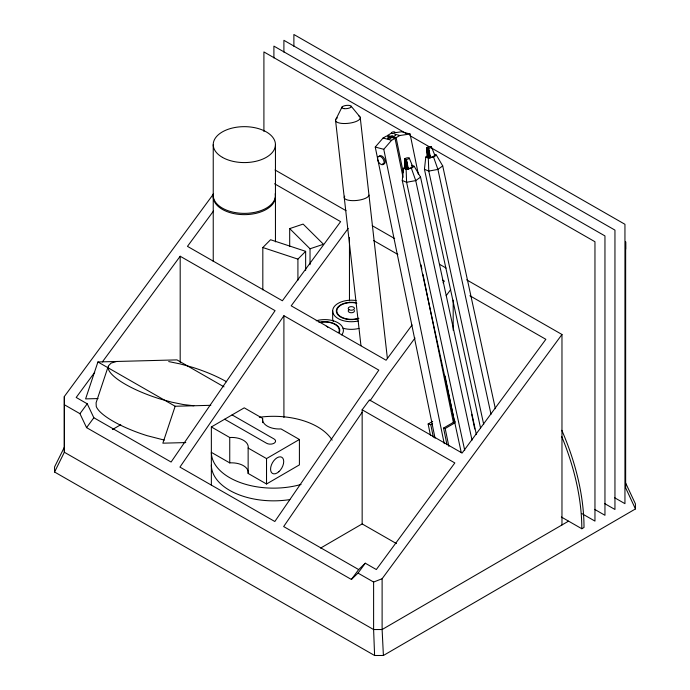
<?xml version="1.0" encoding="UTF-8"?>
<svg xmlns="http://www.w3.org/2000/svg" width="690" height="690" viewBox="0 0 690 690"><rect width="100%" height="100%" fill="white"/><g stroke="black" fill="none" stroke-linecap="round" stroke-linejoin="round"><path stroke-width="1.03" d="M461.291 452.692L402.261 180.47L403.615 168.231L405.703 166.713M480.507 427.843L424.445 169.283L425.79 157.035L427.179 156.026M224.009 386.857L176.976 359.887L97.911 361.965L85.603 398.898L98.066 398.57M108.071 366.856L96.091 402.788L96.264 406.522A55.079 14.887 18.4 0 0 147.134 435.683L164.306 440.099M210.804 405.315L175.157 406.255L162.849 443.178L185.783 442.583M405.237 167.601C405.263 170.395 414.923 167.67 411.68 165.85M427.421 156.414C427.697 158.864 435.571 157.113 434.441 154.81L435.485 155.25L433.165 156.941L428.757 157.751L426.662 156.88M625.683 249.15L625.649 241.75L625.649 483.017L635.421 503.864L635.447 508.944L383.399 655.483L374.601 655.5L54.579 472.02L64.351 452.243L64.317 396.534L213.564 193.864M64.317 396.534L64.317 447.327L54.553 466.94L54.579 472.02M336.047 119.034L342.042 107.002M283.918 315.718L179.926 467.095L274.827 521.502L378.819 370.125L283.918 315.718L283.918 417.493M362.155 412.292L283.659 526.565L358.671 569.578L365.295 563.212L376.326 569.543L454.831 462.938L362.155 409.8L369.443 399.915L462.11 453.045L545.859 339.316L469.873 295.743M370.047 400.812L387.651 375.188L415.009 338.031M94.694 372.341L76.193 397.466L87.233 403.788L93.849 417.743L171.094 462.033L275.086 310.655L180.185 256.249L102.353 361.94M213.434 211.097L187.464 246.356L282.374 300.762L340.627 221.645L274.568 183.773M365.295 563.212L358.015 573.105L351.391 579.462L86.569 427.636L79.945 413.681L87.233 403.788M86.569 427.636L93.849 417.743M348.191 228.433L291.197 305.825L386.098 360.24L412.068 324.981M443.092 282.84L444.36 281.123L442.506 280.054M446.189 295.691L450.648 289.636M351.391 579.462L358.671 569.578M358.015 573.105L373.609 582.041L382.113 578.738L561.971 334.486L466.638 279.829M435.071 438.236L375.248 147.048L383.079 138.026L386.486 136.051L395.016 138.311L403.029 177.313M444.248 443.661L383.778 149.307L391.61 140.286L395.016 138.311M262.821 289.852L262.821 247.52L270.558 239.732L305.644 251.332L305.644 270.377M297.916 280.287L297.916 259.121L305.644 251.332M405.651 167.221L404.487 168.067L406.582 168.938L410.99 168.127L413.31 166.437L412.266 166.005M403.615 168.231L406.125 169.274L411.404 168.3L414.181 166.273L420.538 177.106L476.376 434.605M425.79 157.035L428.3 158.088L433.579 157.113L436.365 155.086L442.713 165.911L495.36 408.704M420.538 177.106L415.734 180.599L406.6 182.281L402.261 180.47M442.713 165.911L437.909 169.412L428.775 171.094L424.445 169.283M391.299 133.248L387.582 135.412L396.112 137.672L399.821 135.507L410.076 134.015L418.312 174.104M112.401 429.568L120.759 424.712M211.356 485.156L211.356 426.955L244.234 407.842L262.623 418.39A16.612 9.591 0 0 0 281.02 428.93L299.408 439.478L299.408 464.879L266.53 483.992L248.141 473.443A16.612 9.591 0 0 0 229.744 462.895L211.356 452.355A62.212 35.915 0 0 0 301.047 484.449M266.53 483.992L266.53 458.591L299.408 439.478M430.508 435.528L428.136 423.988L432.673 421.349M428.136 423.988L430.776 424.686L432.587 423.626M446.991 444.757L443.567 428.076L455.357 421.219M443.567 428.076L445.188 428.507L455.167 422.703M320.6 548.084L362.155 523.926L362.155 409.8M568.448 521.2L382.113 629.53L373.609 629.547L64.351 452.243L64.317 447.327M561.35 517.008L581.817 528.747L584.007 527.471A186.628 108.123 59.8 0 0 561.815 430.31M289.688 228.606L303.126 224.086L323.463 244.269L310.026 248.78L289.688 228.606L289.688 246.597M116.61 361.474L111.133 363.095L108.408 365.855L108.572 369.59A55.079 14.887 18.4 0 0 159.442 398.76L171.75 402.175L183.437 404.556L193.856 405.763M394.37 132.799L401.554 131.756L410.076 134.015M168.696 361.586L180.383 363.966L192.691 367.382A55.079 14.887 18.4 0 1 226.553 381.751M395.085 134.257L399.821 135.507M383.079 138.026L391.61 140.286M375.248 147.048L383.778 149.307M262.821 247.52L297.916 259.121M434.691 154.388L436.365 155.086M411.68 165.229L414.181 166.273M406.056 133.429L263.908 51.931L263.908 131.445M409.8 135.576L429.439 146.832M431.31 147.91L594.961 241.733L594.961 521.097L581.868 513.593M275.025 169.973L346.061 210.7M372.238 225.699L394.663 238.568M439.53 264.287L446.076 268.039M373.652 240.577L397.845 254.446M614.661 497.766L624.95 503.666L624.95 224.302L293.888 34.5L293.888 46.316M604.664 503.579L614.954 509.479L614.954 230.115L283.901 40.313L283.901 52.13M594.677 509.393L604.957 515.292L604.957 235.928L273.904 46.118L273.904 57.943M232.082 414.906L274.016 438.952A5.261 3.036 0 0 1 274.042 443.247A5.261 3.036 0 0 1 266.59 443.265L224.664 419.227M97.911 361.965L175.157 406.255M211.356 426.955L229.744 437.503A16.612 9.591 0 0 1 248.141 448.052L266.53 458.591M362.155 523.926L396.448 543.582M64.351 404.737L79.945 413.681M351.124 106.182L359.939 116.869M635.447 508.944L625.683 487.925L625.649 483.017M427.007 148.005L427.36 157.079L426.946 147.824L427.714 157.311L427.214 148.152L428.292 157.467L427.559 148.238L429.068 157.527L428.016 148.272A2.303 0.725 -12.2 0 1 428.128 146.961A2.303 0.725 -12.2 0 1 431.457 146.996L434.898 155.362M405.28 161.305L404.832 159.2L405.539 168.498L405.039 159.338L406.16 164.6L405.039 159.338L406.117 168.653L405.384 159.425L406.893 168.714L405.841 159.459A2.303 0.725 -12.2 0 1 405.953 158.157A2.303 0.725 -12.2 0 1 409.282 158.183L412.724 166.549M433.579 157.113L437.909 169.412L491.013 414.302M411.404 168.3L415.734 180.599L472.029 440.203M483.699 424.393L428.775 171.094L428.3 158.088M464.715 450.294L406.6 182.281L406.125 169.274M430.595 157.725L428.55 148.246L429.982 157.484L428.016 148.272A2.303 0.725 -12.2 0 0 431.457 146.996M408.42 168.912L406.376 159.433L407.799 168.671L405.841 159.459A2.303 0.725 -12.2 0 0 409.282 158.183M406.298 161.564L405.841 159.459L406.289 161.564M405.444 162.176L404.771 159.019L405.185 168.265L404.832 159.2M471.71 414.259L474.72 428.956M396.112 137.672L403.253 172.457M445.059 375.938L454.589 422.332M421.004 264.822L421.875 269.04M422.953 274.31L453.494 422.97M445.188 428.507L448.854 446.344M430.776 424.686L433.346 437.193M360.284 117.947L387.383 358.429M335.538 120.189L360.965 345.724M383.399 655.483L382.113 629.53L382.113 578.738M374.601 655.5L373.609 629.547L373.609 582.041M561.971 334.486L561.971 524.961M453.192 300.15L453.192 330.243M349.459 237.455L349.459 300.857M332.666 311L332.666 318.616A18.665 10.773 0 0 0 333.322 321.411M310.026 248.78L310.026 264.658M275.448 144.555L275.448 195.348M275.448 196.624L275.448 241.888M262.623 418.39L262.623 422.625M248.141 448.052L248.141 473.443M229.744 437.503L229.744 462.895M213.236 144.684L213.236 195.477M213.236 196.745L213.236 261.415M180.185 256.249L180.185 362.31M358.774 115.937A12.446 4.261 -6.4 0 1 347.605 123.389A12.446 4.261 -6.4 0 1 337.358 117.878M368.969 195.072A12.446 4.261 -6.4 0 1 354.686 200.618A12.446 4.261 -6.4 0 1 344.733 196.158M561.712 436.503A186.628 108.123 59.8 0 1 581.817 528.747M358.886 318.452A15.016 8.668 0 0 1 336.453 312.122A15.016 8.668 0 0 1 355.169 302.582M358.076 321.005A18.665 10.773 0 0 1 332.701 311.561A18.665 10.773 0 0 1 356.1 300.547M358.981 328.406A18.665 10.773 0 0 1 342.913 328.199M354.332 310.491A3.114 1.794 0 0 1 350.934 312.743A3.114 1.794 0 0 1 348.631 310.069M358.628 318.202A14.499 8.375 0 0 1 336.867 311.544A14.499 8.375 0 0 1 356.834 303.221M289.878 499.586A62.212 35.915 0 0 1 211.356 465.051M259.345 417.26A62.212 35.915 0 0 1 332.14 440.134M395.034 134.688A1.863 0.759 -11.6 0 1 395.103 135.723A1.863 0.759 -11.6 0 1 392.645 136.266A1.863 0.759 -11.6 0 1 392.144 135.318M378.845 156.665A4.666 2.7 59.8 0 1 384.528 159.011A4.666 2.7 59.8 0 1 382.372 163.884M318.961 322.377A15.016 8.668 0 0 1 334.615 323.834A15.016 8.668 0 0 1 339.273 332.589M316.218 320.79A18.665 10.773 0 0 1 337.669 322.592A18.665 10.773 0 0 1 341.697 334.892M320.954 322.29A14.499 8.375 0 0 1 338.773 332.511M326.301 326.275A3.114 1.794 0 0 1 326.948 326.56M327.44 326.931A3.114 1.794 0 0 1 327.759 327.362M275.267 193.476A31.102 17.957 0 0 1 244.45 213.374A31.102 17.957 0 0 1 213.4 193.605M275.267 194.744A31.102 17.957 0 0 1 244.45 214.642A31.102 17.957 0 0 1 213.4 194.873M430.068 157.751L428.016 148.272L430.051 157.751M429.603 157.717L427.559 148.238L429.585 157.717M407.894 168.938L406.755 163.677L407.868 168.938M407.428 168.912L405.384 159.425L407.411 168.903M344.103 108.649A4.727 1.621 -6.4 0 0 351.253 106.588A4.727 1.621 -6.4 0 0 344.301 105.812A4.727 1.621 -6.4 0 0 344.103 108.649M349.14 309.698A3.114 1.794 0 0 0 354.341 308.879A3.114 1.794 0 0 0 350.52 306.688A3.114 1.794 0 0 0 349.14 309.698M392.205 133.498A1.863 0.759 -11.6 0 0 394.982 132.368A1.863 0.759 -11.6 0 0 392.248 132.144A1.863 0.759 -11.6 0 0 392.205 133.498M388.392 138.828A1.863 0.759 -11.6 0 0 391.17 137.698A1.863 0.759 -11.6 0 0 388.436 137.474A1.863 0.759 -11.6 0 0 388.392 138.828M377.542 159.131A4.666 2.7 59.8 0 0 382.855 164.66A4.666 2.7 59.8 0 0 382.062 157.674A4.666 2.7 59.8 0 0 377.542 159.131M278.838 471.719A9.332 5.365 -60.2 0 0 281.787 457.254A9.332 5.365 -60.2 0 0 270.791 467.07A9.332 5.365 -60.2 0 0 278.838 471.719M222.422 157.363A31.102 17.957 0 0 0 274.413 149.204A31.102 17.957 0 0 0 236.187 127.288A31.102 17.957 0 0 0 222.422 157.363"/></g></svg>
